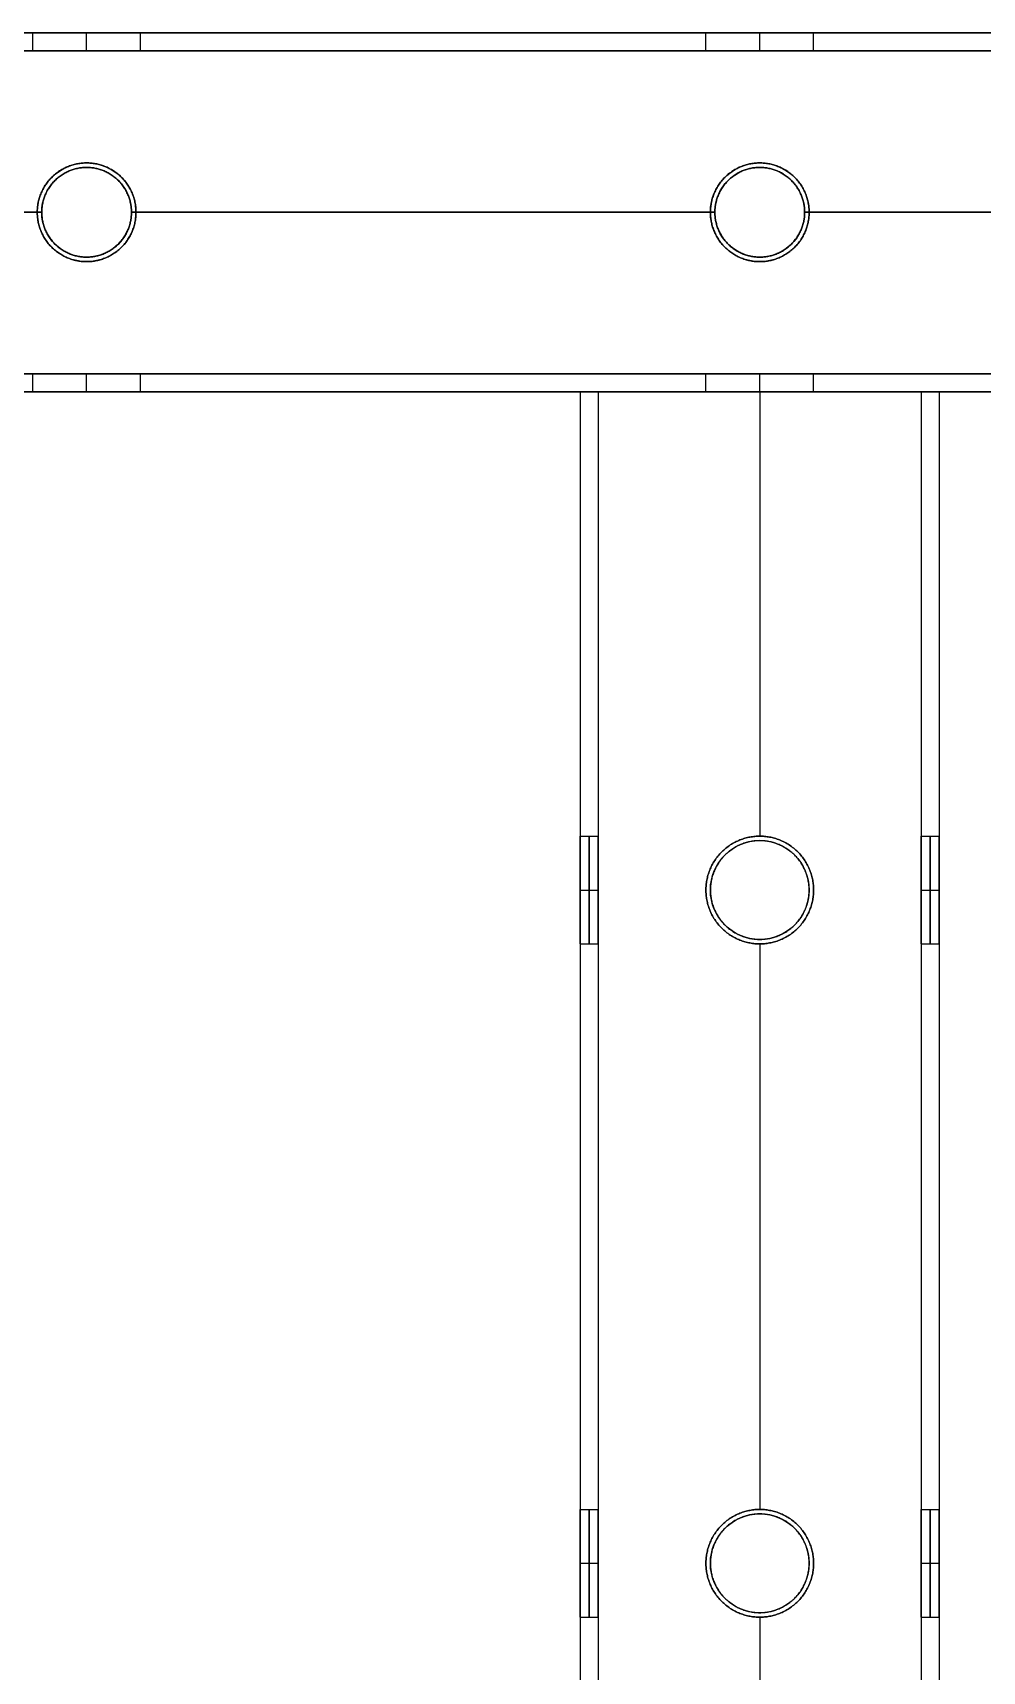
# Model space of a CAD drawing. Header units: millimetres. Extents: x -6529 to 809, y -8611 to 207.
# Drawn here: x -5416.6 to -5310.8, y -3954.4 to -3771.9 of the extents above; entities that cross this region are included whole.
import ezdxf

# ---------------------------------------------------------------- set-up
doc = ezdxf.new("R2010")
doc.units = ezdxf.units.MM
doc.header["$MEASUREMENT"] = 0
for name, color, linetype, true_color in [('gaten$11mm', 7, 'Continuous', 0xff6a35), ('platen', 7, 'Continuous', 0x007f00), ('staal', 5, 'Continuous', 0x0000ff)]:
    doc.layers.add(name, color=color, linetype=linetype, true_color=true_color)

# ---------------------------------------------------------------- blocks, each defined once
blk = doc.blocks.new('plaat base')
at = {"layer": 'platen'}
for p, q in [((695.5, -1232.5), (695.5, -1232.5, 18)), ((770.5, -1232.5), (770.5, -1232.5, 18)), ((690, -1238), (690, -1238, 18)), ((701, -1238), (701, -1238, 18)), ((765, -1238), (765, -1238, 18)), ((776, -1238), (776, -1238, 18)), ((695.5, -1243.5), (695.5, -1243.5, 18)), ((770.5, -1243.5), (770.5, -1243.5, 18))]:
    blk.add_line(p, q, dxfattribs=at)
for points in [[(695.5, -1243.5), (690, -1243.5), (690, -1238), (690, -1232.5), (695.5, -1232.5), (701, -1232.5), (701, -1238), (701, -1243.5), (695.5, -1243.5)], [(695.5, -1243.5, 18), (690, -1243.5, 18), (690, -1238, 18), (690, -1232.5, 18), (695.5, -1232.5, 18), (701, -1232.5, 18), (701, -1238, 18), (701, -1243.5, 18), (695.5, -1243.5, 18)], [(770.5, -1243.5), (765, -1243.5), (765, -1238), (765, -1232.5), (770.5, -1232.5), (776, -1232.5), (776, -1238), (776, -1243.5), (770.5, -1243.5)], [(770.5, -1243.5, 18), (765, -1243.5, 18), (765, -1238, 18), (765, -1232.5, 18), (770.5, -1232.5, 18), (776, -1232.5, 18), (776, -1238, 18), (776, -1243.5, 18), (770.5, -1243.5, 18)]]:
    blk.add_rational_spline(points, [1, 0.707106781187, 1, 0.707106781187, 1, 0.707106781187, 1, 0.707106781187, 1], degree=2, knots=[-31.415927, -31.415927, -31.415927, -23.561945, -23.561945, -15.707963, -15.707963, -7.853982, -7.853982, 0, 0, 0], dxfattribs=at)
for points in [[(658, -1258), (808, -1258), (958, -1258)], [(658, -1258, 18), (808, -1258, 18), (958, -1258, 18)], [(658, -1258, 9), (808, -1258, 9), (958, -1258, 9)]]:
    blk.add_open_spline(points, degree=2, dxfattribs=at)
blk = doc.blocks.new('top plaat')
at = {"layer": 'platen'}
for p, q in [((695.5, -1100), (695.5, -1100, 18)), ((690, -1105.5), (690, -1105.5, 18)), ((701, -1105.5), (701, -1105.5, 18)), ((695.5, -1111), (695.5, -1111, 18)), ((695.5, -1175), (695.5, -1175, 18)), ((690, -1180.5), (690, -1180.5, 18)), ((701, -1180.5), (701, -1180.5, 18)), ((695.5, -1186), (695.5, -1186, 18)), ((695.5, -1250.5), (695.5, -1250.5, 18)), ((770.5, -1250.5), (770.5, -1250.5, 18)), ((690, -1256), (690, -1256, 18)), ((701, -1256), (701, -1256, 18)), ((765, -1256), (765, -1256, 18)), ((776, -1256), (776, -1256, 18)), ((695.5, -1261.5), (695.5, -1261.5, 18)), ((770.5, -1261.5), (770.5, -1261.5, 18))]:
    blk.add_line(p, q, dxfattribs=at)
for centre in [(695.5, -1105.5, 9), (695.5, -1180.5, 9)]:
    blk.add_circle(centre, 5.5, dxfattribs=at)
for points, knots in [([(690, -1105.5), (690, -1100), (695.5, -1100), (701, -1100), (701, -1105.5), (701, -1111), (695.5, -1111), (690, -1111), (690, -1105.5)], [0, 0, 0, 9.424778, 9.424778, 18.849556, 18.849556, 28.274334, 28.274334, 37.699112, 37.699112, 37.699112]), ([(690, -1105.5, 18), (690, -1100, 18), (695.5, -1100, 18), (701, -1100, 18), (701, -1105.5, 18), (701, -1111, 18), (695.5, -1111, 18), (690, -1111, 18), (690, -1105.5, 18)], [0, 0, 0, 9.424778, 9.424778, 18.849556, 18.849556, 28.274334, 28.274334, 37.699112, 37.699112, 37.699112]), ([(690, -1180.5), (690, -1175), (695.5, -1175), (701, -1175), (701, -1180.5), (701, -1186), (695.5, -1186), (690, -1186), (690, -1180.5)], [-37.699112, -37.699112, -37.699112, -28.274334, -28.274334, -18.849556, -18.849556, -9.424778, -9.424778, 0, 0, 0]), ([(690, -1180.5, 18), (690, -1175, 18), (695.5, -1175, 18), (701, -1175, 18), (701, -1180.5, 18), (701, -1186, 18), (695.5, -1186, 18), (690, -1186, 18), (690, -1180.5, 18)], [-37.699112, -37.699112, -37.699112, -28.274334, -28.274334, -18.849556, -18.849556, -9.424778, -9.424778, 0, 0, 0]), ([(695.5, -1261.5), (690, -1261.5), (690, -1256), (690, -1250.5), (695.5, -1250.5), (701, -1250.5), (701, -1256), (701, -1261.5), (695.5, -1261.5)], [-31.415927, -31.415927, -31.415927, -23.561945, -23.561945, -15.707963, -15.707963, -7.853982, -7.853982, 0, 0, 0]), ([(695.5, -1261.5, 18), (690, -1261.5, 18), (690, -1256, 18), (690, -1250.5, 18), (695.5, -1250.5, 18), (701, -1250.5, 18), (701, -1256, 18), (701, -1261.5, 18), (695.5, -1261.5, 18)], [-31.415927, -31.415927, -31.415927, -23.561945, -23.561945, -15.707963, -15.707963, -7.853982, -7.853982, 0, 0, 0]), ([(695.5, -1261.5, 9), (701, -1261.5, 9), (701, -1256, 9), (701, -1250.5, 9), (695.5, -1250.5, 9), (690, -1250.5, 9), (690, -1256, 9), (690, -1261.5, 9), (695.5, -1261.5, 9)], [0, 0, 0, 7.853982, 7.853982, 15.707963, 15.707963, 23.561945, 23.561945, 31.415927, 31.415927, 31.415927]), ([(770.5, -1261.5), (765, -1261.5), (765, -1256), (765, -1250.5), (770.5, -1250.5), (776, -1250.5), (776, -1256), (776, -1261.5), (770.5, -1261.5)], [-31.415927, -31.415927, -31.415927, -23.561945, -23.561945, -15.707963, -15.707963, -7.853982, -7.853982, 0, 0, 0]), ([(770.5, -1261.5, 18), (765, -1261.5, 18), (765, -1256, 18), (765, -1250.5, 18), (770.5, -1250.5, 18), (776, -1250.5, 18), (776, -1256, 18), (776, -1261.5, 18), (770.5, -1261.5, 18)], [-31.415927, -31.415927, -31.415927, -23.561945, -23.561945, -15.707963, -15.707963, -7.853982, -7.853982, 0, 0, 0]), ([(770.5, -1261.5, 9), (776, -1261.5, 9), (776, -1256, 9), (776, -1250.5, 9), (770.5, -1250.5, 9), (765, -1250.5, 9), (765, -1256, 9), (765, -1261.5, 9), (770.5, -1261.5, 9)], [0, 0, 0, 7.853982, 7.853982, 15.707963, 15.707963, 23.561945, 23.561945, 31.415927, 31.415927, 31.415927])]:
    blk.add_rational_spline(points, [1, 0.707106781187, 1, 0.707106781187, 1, 0.707106781187, 1, 0.707106781187, 1], degree=2, knots=knots, dxfattribs=at)
for points in [[(40, -1276), (349, -1276), (658, -1276), (967, -1276), (1276, -1276)], [(40, -1276, 18), (349, -1276, 18), (658, -1276, 18), (967, -1276, 18), (1276, -1276, 18)], [(40, -1276, 9), (349, -1276, 9), (658, -1276, 9), (967, -1276, 9), (1276, -1276, 9)]]:
    blk.add_open_spline(points, degree=2, knots=[5973.638309, 5973.638309, 5973.638309, 6592.931454, 6592.931454, 7212.2246, 7212.2246, 7212.2246], dxfattribs=at)

msp = doc.modelspace()

# ---------------------------------------------------------------- linework, layer by layer
at = {"layer": 'gaten$11mm', "extrusion": (-2.22045e-16, 1, 0)}
for centre in [(5410.61, 20, -3771.89), (5335.61, 20, -3771.89)]:
    msp.add_circle(centre, 5.5, dxfattribs=at)
at = {"layer": 'gaten$11mm'}
for centre in [(-5410.61, -3791.89), (-5335.61, -3791.89), (-5335.61, -3867.39), (-5335.61, -3942.39)]:
    msp.add_circle(centre, 5.5, dxfattribs=at)
at = {"layer": 'staal'}
for p, q in [((-5416.61, -3773.89, 20), (-5416.61, -3771.89, 20)), ((-5410.61, -3773.89, 1302), (-5410.61, -3771.89, 1302)), ((-5410.61, -3773.89, 1290), (-5410.61, -3771.89, 1290)), ((-5410.61, -3773.89, 26), (-5410.61, -3771.89, 26)), ((-5410.61, -3773.89, 14), (-5410.61, -3771.89, 14)), ((-5404.61, -3773.89, 1296), (-5404.61, -3771.89, 1296)), ((-5404.61, -3773.89, 20), (-5404.61, -3771.89, 20)), ((-5341.61, -3773.89, 1296), (-5341.61, -3771.89, 1296)), ((-5341.61, -3773.89, 20), (-5341.61, -3771.89, 20)), ((-5335.61, -3773.89, 1302), (-5335.61, -3771.89, 1302)), ((-5335.61, -3773.89, 1290), (-5335.61, -3771.89, 1290)), ((-5335.61, -3773.89, 26), (-5335.61, -3771.89, 26)), ((-5335.61, -3773.89, 14), (-5335.61, -3771.89, 14)), ((-5329.61, -3773.89, 1296), (-5329.61, -3771.89, 1296)), ((-5329.61, -3773.89, 20), (-5329.61, -3771.89, 20)), ((-5410.61, -3786.89, 1314), (-5410.61, -3786.89, 1316)), ((-5410.61, -3786.89, 1276), (-5410.61, -3786.89, 1278)), ((-5410.61, -3786.89, 38), (-5410.61, -3786.89, 40)), ((-5410.61, -3786.89), (-5410.61, -3786.89, 2)), ((-5335.61, -3786.89, 1314), (-5335.61, -3786.89, 1316)), ((-5335.61, -3786.89, 1276), (-5335.61, -3786.89, 1278)), ((-5335.61, -3786.89, 38), (-5335.61, -3786.89, 40)), ((-5335.61, -3786.89), (-5335.61, -3786.89, 2)), ((-5415.61, -3791.89, 1314), (-5415.61, -3791.89, 1316)), ((-5415.61, -3791.89, 1276), (-5415.61, -3791.89, 1278)), ((-5415.61, -3791.89, 38), (-5415.61, -3791.89, 40)), ((-5415.61, -3791.89), (-5415.61, -3791.89, 2)), ((-5405.61, -3791.89, 1314), (-5405.61, -3791.89, 1316)), ((-5405.61, -3791.89, 1276), (-5405.61, -3791.89, 1278)), ((-5405.61, -3791.89, 38), (-5405.61, -3791.89, 40)), ((-5405.61, -3791.89), (-5405.61, -3791.89, 2)), ((-5340.61, -3791.89, 1314), (-5340.61, -3791.89, 1316)), ((-5340.61, -3791.89, 1276), (-5340.61, -3791.89, 1278)), ((-5340.61, -3791.89, 38), (-5340.61, -3791.89, 40)), ((-5340.61, -3791.89), (-5340.61, -3791.89, 2)), ((-5330.61, -3791.89, 1314), (-5330.61, -3791.89, 1316)), ((-5330.61, -3791.89, 1276), (-5330.61, -3791.89, 1278)), ((-5330.61, -3791.89, 38), (-5330.61, -3791.89, 40)), ((-5330.61, -3791.89), (-5330.61, -3791.89, 2)), ((-5410.61, -3796.89, 1276), (-5410.61, -3796.89, 1278)), ((-5410.61, -3796.89, 1314), (-5410.61, -3796.89, 1316)), ((-5410.61, -3796.89), (-5410.61, -3796.89, 2)), ((-5410.61, -3796.89, 38), (-5410.61, -3796.89, 40)), ((-5335.61, -3796.89, 1276), (-5335.61, -3796.89, 1278)), ((-5335.61, -3796.89, 1314), (-5335.61, -3796.89, 1316)), ((-5335.61, -3796.89), (-5335.61, -3796.89, 2)), ((-5335.61, -3796.89, 38), (-5335.61, -3796.89, 40)), ((-5416.61, -3811.89, 20), (-5416.61, -3809.89, 20)), ((-5410.61, -3811.89, 1302), (-5410.61, -3809.89, 1302)), ((-5410.61, -3811.89, 1290), (-5410.61, -3809.89, 1290)), ((-5410.61, -3811.89, 26), (-5410.61, -3809.89, 26)), ((-5410.61, -3811.89, 14), (-5410.61, -3809.89, 14)), ((-5404.61, -3811.89, 1296), (-5404.61, -3809.89, 1296)), ((-5404.61, -3811.89, 20), (-5404.61, -3809.89, 20)), ((-5341.61, -3811.89, 1296), (-5341.61, -3809.89, 1296)), ((-5341.61, -3811.89, 20), (-5341.61, -3809.89, 20)), ((-5335.61, -3811.89, 1302), (-5335.61, -3809.89, 1302)), ((-5335.61, -3811.89, 1290), (-5335.61, -3809.89, 1290)), ((-5335.61, -3811.89, 26), (-5335.61, -3809.89, 26)), ((-5335.61, -3811.89, 14), (-5335.61, -3809.89, 14)), ((-5329.61, -3811.89, 1296), (-5329.61, -3809.89, 1296)), ((-5329.61, -3811.89, 20), (-5329.61, -3809.89, 20)), ((-5355.61, -3811.89, 20), (-5353.61, -3811.89, 20)), ((-5335.61, -3811.89, 40), (-5335.61, -3811.89, 38)), ((-5335.61, -3811.89, 2), (-5335.61, -3811.89)), ((-5317.61, -3811.89, 20), (-5315.61, -3811.89, 20)), ((-5355.61, -3861.39, 20), (-5353.61, -3861.39, 20)), ((-5335.61, -3861.39, 2), (-5335.61, -3861.39)), ((-5335.61, -3861.39, 40), (-5335.61, -3861.39, 38)), ((-5317.61, -3861.39, 20), (-5315.61, -3861.39, 20)), ((-5355.61, -3867.39, 26), (-5353.61, -3867.39, 26)), ((-5355.61, -3867.39, 14), (-5353.61, -3867.39, 14)), ((-5341.61, -3867.39, 2), (-5341.61, -3867.39)), ((-5341.61, -3867.39, 40), (-5341.61, -3867.39, 38)), ((-5329.61, -3867.39, 2), (-5329.61, -3867.39)), ((-5329.61, -3867.39, 40), (-5329.61, -3867.39, 38)), ((-5317.61, -3867.39, 26), (-5315.61, -3867.39, 26)), ((-5317.61, -3867.39, 14), (-5315.61, -3867.39, 14)), ((-5355.61, -3873.39, 20), (-5353.61, -3873.39, 20)), ((-5335.61, -3873.39, 2), (-5335.61, -3873.39)), ((-5335.61, -3873.39, 40), (-5335.61, -3873.39, 38)), ((-5317.61, -3873.39, 20), (-5315.61, -3873.39, 20)), ((-5355.61, -3936.39, 20), (-5353.61, -3936.39, 20)), ((-5335.61, -3936.39, 2), (-5335.61, -3936.39)), ((-5335.61, -3936.39, 40), (-5335.61, -3936.39, 38)), ((-5317.61, -3936.39, 20), (-5315.61, -3936.39, 20)), ((-5355.61, -3942.39, 26), (-5353.61, -3942.39, 26)), ((-5355.61, -3942.39, 14), (-5353.61, -3942.39, 14)), ((-5341.61, -3942.39, 2), (-5341.61, -3942.39)), ((-5341.61, -3942.39, 40), (-5341.61, -3942.39, 38)), ((-5329.61, -3942.39, 2), (-5329.61, -3942.39)), ((-5329.61, -3942.39, 40), (-5329.61, -3942.39, 38)), ((-5317.61, -3942.39, 26), (-5315.61, -3942.39, 26)), ((-5317.61, -3942.39, 14), (-5315.61, -3942.39, 14)), ((-5355.61, -3948.39, 20), (-5353.61, -3948.39, 20)), ((-5335.61, -3948.39, 2), (-5335.61, -3948.39)), ((-5335.61, -3948.39, 40), (-5335.61, -3948.39, 38)), ((-5317.61, -3948.39, 20), (-5315.61, -3948.39, 20))]:
    msp.add_line(p, q, dxfattribs=at)
for points in [[(-4640.11, -5087.89), (-5956.11, -5087.89), (-5956.11, -3771.89), (-4640.11, -3771.89)], [(-4680.11, -5047.89), (-5916.11, -5047.89), (-5916.11, -3811.89), (-4680.11, -3811.89)]]:
    msp.add_lwpolyline(points, close=True, dxfattribs=at)
for centre in [(-5410.61, -3791.89, 1276), (-5410.61, -3791.89, 1315), (-5410.61, -3791.89, 1277), (-5410.61, -3791.89), (-5410.61, -3791.89, 39), (-5410.61, -3791.89, 1), (-5335.61, -3791.89, 1276), (-5335.61, -3791.89, 1315), (-5335.61, -3791.89, 1277), (-5335.61, -3791.89), (-5335.61, -3791.89, 39), (-5335.61, -3791.89, 1)]:
    msp.add_circle(centre, 5, dxfattribs=at)
for points in [[(-4640.11, -3771.89, 1276), (-5298.11, -3771.89, 1276), (-5956.11, -3771.89, 1276)], [(-4640.11, -3771.89, 1316), (-5298.11, -3771.89, 1316), (-5956.11, -3771.89, 1316)], [(-5956.11, -3771.89), (-5298.11, -3771.89), (-4640.11, -3771.89)], [(-5956.11, -3771.89, 40), (-5298.11, -3771.89, 40), (-4640.11, -3771.89, 40)], [(-5479.61, -3771.89, 20), (-5448.11, -3771.89, 20), (-5416.61, -3771.89, 20)], [(-5341.61, -3771.89, 1296), (-5373.11, -3771.89, 1296), (-5404.61, -3771.89, 1296)], [(-5404.61, -3771.89, 20), (-5373.11, -3771.89, 20), (-5341.61, -3771.89, 20)], [(-5266.61, -3771.89, 1296), (-5298.11, -3771.89, 1296), (-5329.61, -3771.89, 1296)], [(-5329.61, -3771.89, 20), (-5298.11, -3771.89, 20), (-5266.61, -3771.89, 20)], [(-4642.11, -3773.89, 1314), (-5298.11, -3773.89, 1314), (-5954.11, -3773.89, 1314)], [(-4642.11, -3773.89, 1278), (-5298.11, -3773.89, 1278), (-5954.11, -3773.89, 1278)], [(-5954.11, -3773.89, 38), (-5298.11, -3773.89, 38), (-4642.11, -3773.89, 38)], [(-5954.11, -3773.89, 2), (-5298.11, -3773.89, 2), (-4642.11, -3773.89, 2)], [(-5479.61, -3773.89, 20), (-5448.11, -3773.89, 20), (-5416.61, -3773.89, 20)], [(-5341.61, -3773.89, 1296), (-5373.11, -3773.89, 1296), (-5404.61, -3773.89, 1296)], [(-5404.61, -3773.89, 20), (-5373.11, -3773.89, 20), (-5341.61, -3773.89, 20)], [(-5266.61, -3773.89, 1296), (-5298.11, -3773.89, 1296), (-5329.61, -3773.89, 1296)], [(-5329.61, -3773.89, 20), (-5298.11, -3773.89, 20), (-5266.61, -3773.89, 20)], [(-5415.61, -3791.89, 1316), (-5448.11, -3791.89, 1316), (-5480.61, -3791.89, 1316)], [(-5415.61, -3791.89, 1314), (-5448.11, -3791.89, 1314), (-5480.61, -3791.89, 1314)], [(-5415.61, -3791.89, 1278), (-5448.11, -3791.89, 1278), (-5480.61, -3791.89, 1278)], [(-5415.61, -3791.89, 1276), (-5448.11, -3791.89, 1276), (-5480.61, -3791.89, 1276)], [(-5480.61, -3791.89, 40), (-5448.11, -3791.89, 40), (-5415.61, -3791.89, 40)], [(-5480.61, -3791.89, 38), (-5448.11, -3791.89, 38), (-5415.61, -3791.89, 38)], [(-5480.61, -3791.89, 2), (-5448.11, -3791.89, 2), (-5415.61, -3791.89, 2)], [(-5480.61, -3791.89), (-5448.11, -3791.89), (-5415.61, -3791.89)], [(-5340.61, -3791.89, 1316), (-5373.11, -3791.89, 1316), (-5405.61, -3791.89, 1316)], [(-5340.61, -3791.89, 1314), (-5373.11, -3791.89, 1314), (-5405.61, -3791.89, 1314)], [(-5340.61, -3791.89, 1278), (-5373.11, -3791.89, 1278), (-5405.61, -3791.89, 1278)], [(-5340.61, -3791.89, 1276), (-5373.11, -3791.89, 1276), (-5405.61, -3791.89, 1276)], [(-5405.61, -3791.89, 40), (-5373.11, -3791.89, 40), (-5340.61, -3791.89, 40)], [(-5405.61, -3791.89, 38), (-5373.11, -3791.89, 38), (-5340.61, -3791.89, 38)], [(-5405.61, -3791.89, 2), (-5373.11, -3791.89, 2), (-5340.61, -3791.89, 2)], [(-5405.61, -3791.89), (-5373.11, -3791.89), (-5340.61, -3791.89)], [(-5265.61, -3791.89, 1316), (-5298.11, -3791.89, 1316), (-5330.61, -3791.89, 1316)], [(-5265.61, -3791.89, 1314), (-5298.11, -3791.89, 1314), (-5330.61, -3791.89, 1314)], [(-5265.61, -3791.89, 1278), (-5298.11, -3791.89, 1278), (-5330.61, -3791.89, 1278)], [(-5265.61, -3791.89, 1276), (-5298.11, -3791.89, 1276), (-5330.61, -3791.89, 1276)], [(-5330.61, -3791.89, 40), (-5298.11, -3791.89, 40), (-5265.61, -3791.89, 40)], [(-5330.61, -3791.89, 38), (-5298.11, -3791.89, 38), (-5265.61, -3791.89, 38)], [(-5330.61, -3791.89, 2), (-5298.11, -3791.89, 2), (-5265.61, -3791.89, 2)], [(-5330.61, -3791.89), (-5298.11, -3791.89), (-5265.61, -3791.89)], [(-4678.11, -3809.89, 1314), (-5298.11, -3809.89, 1314), (-5918.11, -3809.89, 1314)], [(-4678.11, -3809.89, 1278), (-5298.11, -3809.89, 1278), (-5918.11, -3809.89, 1278)], [(-5918.11, -3809.89, 38), (-5298.11, -3809.89, 38), (-4678.11, -3809.89, 38)], [(-5918.11, -3809.89, 2), (-5298.11, -3809.89, 2), (-4678.11, -3809.89, 2)], [(-5479.61, -3809.89, 20), (-5448.11, -3809.89, 20), (-5416.61, -3809.89, 20)], [(-5341.61, -3809.89, 1296), (-5373.11, -3809.89, 1296), (-5404.61, -3809.89, 1296)], [(-5404.61, -3809.89, 20), (-5373.11, -3809.89, 20), (-5341.61, -3809.89, 20)], [(-5266.61, -3809.89, 1296), (-5298.11, -3809.89, 1296), (-5329.61, -3809.89, 1296)], [(-5329.61, -3809.89, 20), (-5298.11, -3809.89, 20), (-5266.61, -3809.89, 20)], [(-4680.11, -3811.89, 1276), (-5298.11, -3811.89, 1276), (-5916.11, -3811.89, 1276)], [(-4680.11, -3811.89, 1316), (-5298.11, -3811.89, 1316), (-5916.11, -3811.89, 1316)], [(-5916.11, -3811.89), (-5298.11, -3811.89), (-4680.11, -3811.89)], [(-5916.11, -3811.89, 40), (-5298.11, -3811.89, 40), (-4680.11, -3811.89, 40)], [(-5479.61, -3811.89, 20), (-5448.11, -3811.89, 20), (-5416.61, -3811.89, 20)], [(-5341.61, -3811.89, 1296), (-5373.11, -3811.89, 1296), (-5404.61, -3811.89, 1296)], [(-5404.61, -3811.89, 20), (-5373.11, -3811.89, 20), (-5341.61, -3811.89, 20)], [(-5355.61, -3811.89), (-5335.61, -3811.89), (-5315.61, -3811.89)], [(-5355.61, -3811.89), (-5355.61, -4129.64), (-5355.61, -4447.39)], [(-5315.61, -3811.89, 40), (-5335.61, -3811.89, 40), (-5355.61, -3811.89, 40)], [(-5355.61, -3811.89, 40), (-5355.61, -4129.64, 40), (-5355.61, -4447.39, 40)], [(-5355.61, -3811.89, 40), (-5355.61, -3811.89, 20), (-5355.61, -3811.89)], [(-5355.61, -3811.89, 20), (-5355.61, -3836.64, 20), (-5355.61, -3861.39, 20)], [(-5317.61, -3811.89, 2), (-5335.61, -3811.89, 2), (-5353.61, -3811.89, 2)], [(-5353.61, -3811.89, 2), (-5353.61, -4129.64, 2), (-5353.61, -4447.39, 2)], [(-5353.61, -3811.89, 2), (-5353.61, -3811.89, 20), (-5353.61, -3811.89, 38)], [(-5353.61, -3811.89, 38), (-5353.61, -4129.64, 38), (-5353.61, -4447.39, 38)], [(-5353.61, -3811.89, 38), (-5335.61, -3811.89, 38), (-5317.61, -3811.89, 38)], [(-5353.61, -3811.89, 20), (-5353.61, -3836.64, 20), (-5353.61, -3861.39, 20)], [(-5335.61, -3811.89), (-5335.61, -3836.64), (-5335.61, -3861.39)], [(-5335.61, -3811.89, 40), (-5335.61, -3836.64, 40), (-5335.61, -3861.39, 40)], [(-5335.61, -3811.89, 2), (-5335.61, -3836.64, 2), (-5335.61, -3861.39, 2)], [(-5335.61, -3811.89, 38), (-5335.61, -3836.64, 38), (-5335.61, -3861.39, 38)], [(-5266.61, -3811.89, 1296), (-5298.11, -3811.89, 1296), (-5329.61, -3811.89, 1296)], [(-5329.61, -3811.89, 20), (-5298.11, -3811.89, 20), (-5266.61, -3811.89, 20)], [(-5317.61, -3811.89, 38), (-5317.61, -3811.89, 20), (-5317.61, -3811.89, 2)], [(-5317.61, -3811.89, 2), (-5317.61, -4129.64, 2), (-5317.61, -4447.39, 2)], [(-5317.61, -3811.89, 38), (-5317.61, -4129.64, 38), (-5317.61, -4447.39, 38)], [(-5317.61, -3811.89, 20), (-5317.61, -3836.64, 20), (-5317.61, -3861.39, 20)], [(-5315.61, -3811.89), (-5315.61, -4129.64), (-5315.61, -4447.39)], [(-5315.61, -3811.89), (-5315.61, -3811.89, 20), (-5315.61, -3811.89, 40)], [(-5315.61, -3811.89, 40), (-5315.61, -4129.64, 40), (-5315.61, -4447.39, 40)], [(-5315.61, -3811.89, 20), (-5315.61, -3836.64, 20), (-5315.61, -3861.39, 20)], [(-5355.61, -3873.39, 20), (-5355.61, -3904.89, 20), (-5355.61, -3936.39, 20)], [(-5353.61, -3873.39, 20), (-5353.61, -3904.89, 20), (-5353.61, -3936.39, 20)], [(-5335.61, -3873.39), (-5335.61, -3904.89), (-5335.61, -3936.39)], [(-5335.61, -3873.39, 40), (-5335.61, -3904.89, 40), (-5335.61, -3936.39, 40)], [(-5335.61, -3873.39, 2), (-5335.61, -3904.89, 2), (-5335.61, -3936.39, 2)], [(-5335.61, -3873.39, 38), (-5335.61, -3904.89, 38), (-5335.61, -3936.39, 38)], [(-5317.61, -3873.39, 20), (-5317.61, -3904.89, 20), (-5317.61, -3936.39, 20)], [(-5315.61, -3873.39, 20), (-5315.61, -3904.89, 20), (-5315.61, -3936.39, 20)], [(-5355.61, -3948.39, 20), (-5355.61, -3979.89, 20), (-5355.61, -4011.39, 20)], [(-5353.61, -3948.39, 20), (-5353.61, -3979.89, 20), (-5353.61, -4011.39, 20)], [(-5335.61, -3948.39), (-5335.61, -3979.89), (-5335.61, -4011.39)], [(-5335.61, -3948.39, 40), (-5335.61, -3979.89, 40), (-5335.61, -4011.39, 40)], [(-5335.61, -3948.39, 2), (-5335.61, -3979.89, 2), (-5335.61, -4011.39, 2)], [(-5335.61, -3948.39, 38), (-5335.61, -3979.89, 38), (-5335.61, -4011.39, 38)], [(-5317.61, -3948.39, 20), (-5317.61, -3979.89, 20), (-5317.61, -4011.39, 20)], [(-5315.61, -3948.39, 20), (-5315.61, -3979.89, 20), (-5315.61, -4011.39, 20)]]:
    msp.add_open_spline(points, degree=2, dxfattribs=at)
for points, weights, knots in [([(-5410.61, -3771.89, 1302), (-5416.61, -3771.89, 1302), (-5416.61, -3771.89, 1296), (-5416.61, -3771.89, 1290), (-5410.61, -3771.89, 1290), (-5404.61, -3771.89, 1290), (-5404.61, -3771.89, 1296), (-5404.61, -3771.89, 1302), (-5410.61, -3771.89, 1302)], [1, 0.707106781187, 1, 0.707106781187, 1, 0.707106781187, 1, 0.707106781187, 1], [-31.415927, -31.415927, -31.415927, -23.561945, -23.561945, -15.707963, -15.707963, -7.853982, -7.853982, 0, 0, 0]), ([(-5410.61, -3771.89, 26), (-5404.61, -3771.89, 26), (-5404.61, -3771.89, 20), (-5404.61, -3771.89, 14), (-5410.61, -3771.89, 14), (-5416.61, -3771.89, 14), (-5416.61, -3771.89, 20), (-5416.61, -3771.89, 26), (-5410.61, -3771.89, 26)], [1, 0.707106781187, 1, 0.707106781187, 1, 0.707106781187, 1, 0.707106781187, 1], [-31.415927, -31.415927, -31.415927, -23.561945, -23.561945, -15.707963, -15.707963, -7.853982, -7.853982, 0, 0, 0]), ([(-5335.61, -3771.89, 1302), (-5341.61, -3771.89, 1302), (-5341.61, -3771.89, 1296), (-5341.61, -3771.89, 1290), (-5335.61, -3771.89, 1290), (-5329.61, -3771.89, 1290), (-5329.61, -3771.89, 1296), (-5329.61, -3771.89, 1302), (-5335.61, -3771.89, 1302)], [1, 0.707106781187, 1, 0.707106781187, 1, 0.707106781187, 1, 0.707106781187, 1], [-31.415927, -31.415927, -31.415927, -23.561945, -23.561945, -15.707963, -15.707963, -7.853982, -7.853982, 0, 0, 0]), ([(-5335.61, -3771.89, 26), (-5329.61, -3771.89, 26), (-5329.61, -3771.89, 20), (-5329.61, -3771.89, 14), (-5335.61, -3771.89, 14), (-5341.61, -3771.89, 14), (-5341.61, -3771.89, 20), (-5341.61, -3771.89, 26), (-5335.61, -3771.89, 26)], [1, 0.707106781187, 1, 0.707106781187, 1, 0.707106781187, 1, 0.707106781187, 1], [-31.415927, -31.415927, -31.415927, -23.561945, -23.561945, -15.707963, -15.707963, -7.853982, -7.853982, 0, 0, 0]), ([(-5410.61, -3773.89, 1302), (-5404.61, -3773.89, 1302), (-5404.61, -3773.89, 1296), (-5404.61, -3773.89, 1290), (-5410.61, -3773.89, 1290), (-5416.61, -3773.89, 1290), (-5416.61, -3773.89, 1296), (-5416.61, -3773.89, 1302), (-5410.61, -3773.89, 1302)], [1, 0.707106781187, 1, 0.707106781187, 1, 0.707106781187, 1, 0.707106781187, 1], [0, 0, 0, 7.853982, 7.853982, 15.707963, 15.707963, 23.561945, 23.561945, 31.415927, 31.415927, 31.415927]), ([(-5410.61, -3773.89, 26), (-5416.61, -3773.89, 26), (-5416.61, -3773.89, 20), (-5416.61, -3773.89, 14), (-5410.61, -3773.89, 14), (-5404.61, -3773.89, 14), (-5404.61, -3773.89, 20), (-5404.61, -3773.89, 26), (-5410.61, -3773.89, 26)], [1, 0.707106781187, 1, 0.707106781187, 1, 0.707106781187, 1, 0.707106781187, 1], [0, 0, 0, 7.853982, 7.853982, 15.707963, 15.707963, 23.561945, 23.561945, 31.415927, 31.415927, 31.415927]), ([(-5335.61, -3773.89, 1302), (-5329.61, -3773.89, 1302), (-5329.61, -3773.89, 1296), (-5329.61, -3773.89, 1290), (-5335.61, -3773.89, 1290), (-5341.61, -3773.89, 1290), (-5341.61, -3773.89, 1296), (-5341.61, -3773.89, 1302), (-5335.61, -3773.89, 1302)], [1, 0.707106781187, 1, 0.707106781187, 1, 0.707106781187, 1, 0.707106781187, 1], [0, 0, 0, 7.853982, 7.853982, 15.707963, 15.707963, 23.561945, 23.561945, 31.415927, 31.415927, 31.415927]), ([(-5335.61, -3773.89, 26), (-5341.61, -3773.89, 26), (-5341.61, -3773.89, 20), (-5341.61, -3773.89, 14), (-5335.61, -3773.89, 14), (-5329.61, -3773.89, 14), (-5329.61, -3773.89, 20), (-5329.61, -3773.89, 26), (-5335.61, -3773.89, 26)], [1, 0.707106781187, 1, 0.707106781187, 1, 0.707106781187, 1, 0.707106781187, 1], [0, 0, 0, 7.853982, 7.853982, 15.707963, 15.707963, 23.561945, 23.561945, 31.415927, 31.415927, 31.415927]), ([(-5410.61, -3796.89, 1316), (-5415.61, -3796.89, 1316), (-5415.61, -3791.89, 1316), (-5415.61, -3786.89, 1316), (-5410.61, -3786.89, 1316), (-5405.61, -3786.89, 1316), (-5405.61, -3791.89, 1316), (-5405.61, -3796.89, 1316), (-5410.61, -3796.89, 1316)], [1, 0.707106781187, 1, 0.707106781187, 1, 0.707106781187, 1, 0.707106781187, 1], [-31.415927, -31.415927, -31.415927, -23.561945, -23.561945, -15.707963, -15.707963, -7.853982, -7.853982, 0, 0, 0]), ([(-5410.61, -3796.89, 1314), (-5405.61, -3796.89, 1314), (-5405.61, -3791.89, 1314), (-5405.61, -3786.89, 1314), (-5410.61, -3786.89, 1314), (-5415.61, -3786.89, 1314), (-5415.61, -3791.89, 1314), (-5415.61, -3796.89, 1314), (-5410.61, -3796.89, 1314)], [1, 0.707106781187, 1, 0.707106781187, 1, 0.707106781187, 1, 0.707106781187, 1], [0, 0, 0, 7.853982, 7.853982, 15.707963, 15.707963, 23.561945, 23.561945, 31.415927, 31.415927, 31.415927]), ([(-5410.61, -3796.89, 1278), (-5415.61, -3796.89, 1278), (-5415.61, -3791.89, 1278), (-5415.61, -3786.89, 1278), (-5410.61, -3786.89, 1278), (-5405.61, -3786.89, 1278), (-5405.61, -3791.89, 1278), (-5405.61, -3796.89, 1278), (-5410.61, -3796.89, 1278)], [1, 0.707106781187, 1, 0.707106781187, 1, 0.707106781187, 1, 0.707106781187, 1], [-31.415927, -31.415927, -31.415927, -23.561945, -23.561945, -15.707963, -15.707963, -7.853982, -7.853982, 0, 0, 0]), ([(-5410.61, -3796.89, 40), (-5405.61, -3796.89, 40), (-5405.61, -3791.89, 40), (-5405.61, -3786.89, 40), (-5410.61, -3786.89, 40), (-5415.61, -3786.89, 40), (-5415.61, -3791.89, 40), (-5415.61, -3796.89, 40), (-5410.61, -3796.89, 40)], [1, 0.707106781187, 1, 0.707106781187, 1, 0.707106781187, 1, 0.707106781187, 1], [-31.415927, -31.415927, -31.415927, -23.561945, -23.561945, -15.707963, -15.707963, -7.853982, -7.853982, 0, 0, 0]), ([(-5410.61, -3796.89, 38), (-5415.61, -3796.89, 38), (-5415.61, -3791.89, 38), (-5415.61, -3786.89, 38), (-5410.61, -3786.89, 38), (-5405.61, -3786.89, 38), (-5405.61, -3791.89, 38), (-5405.61, -3796.89, 38), (-5410.61, -3796.89, 38)], [1, 0.707106781187, 1, 0.707106781187, 1, 0.707106781187, 1, 0.707106781187, 1], [0, 0, 0, 7.853982, 7.853982, 15.707963, 15.707963, 23.561945, 23.561945, 31.415927, 31.415927, 31.415927]), ([(-5410.61, -3796.89, 2), (-5405.61, -3796.89, 2), (-5405.61, -3791.89, 2), (-5405.61, -3786.89, 2), (-5410.61, -3786.89, 2), (-5415.61, -3786.89, 2), (-5415.61, -3791.89, 2), (-5415.61, -3796.89, 2), (-5410.61, -3796.89, 2)], [1, 0.707106781187, 1, 0.707106781187, 1, 0.707106781187, 1, 0.707106781187, 1], [-31.415927, -31.415927, -31.415927, -23.561945, -23.561945, -15.707963, -15.707963, -7.853982, -7.853982, 0, 0, 0]), ([(-5335.61, -3796.89, 1316), (-5340.61, -3796.89, 1316), (-5340.61, -3791.89, 1316), (-5340.61, -3786.89, 1316), (-5335.61, -3786.89, 1316), (-5330.61, -3786.89, 1316), (-5330.61, -3791.89, 1316), (-5330.61, -3796.89, 1316), (-5335.61, -3796.89, 1316)], [1, 0.707106781187, 1, 0.707106781187, 1, 0.707106781187, 1, 0.707106781187, 1], [-31.415927, -31.415927, -31.415927, -23.561945, -23.561945, -15.707963, -15.707963, -7.853982, -7.853982, 0, 0, 0]), ([(-5335.61, -3796.89, 1314), (-5330.61, -3796.89, 1314), (-5330.61, -3791.89, 1314), (-5330.61, -3786.89, 1314), (-5335.61, -3786.89, 1314), (-5340.61, -3786.89, 1314), (-5340.61, -3791.89, 1314), (-5340.61, -3796.89, 1314), (-5335.61, -3796.89, 1314)], [1, 0.707106781187, 1, 0.707106781187, 1, 0.707106781187, 1, 0.707106781187, 1], [0, 0, 0, 7.853982, 7.853982, 15.707963, 15.707963, 23.561945, 23.561945, 31.415927, 31.415927, 31.415927]), ([(-5335.61, -3796.89, 1278), (-5340.61, -3796.89, 1278), (-5340.61, -3791.89, 1278), (-5340.61, -3786.89, 1278), (-5335.61, -3786.89, 1278), (-5330.61, -3786.89, 1278), (-5330.61, -3791.89, 1278), (-5330.61, -3796.89, 1278), (-5335.61, -3796.89, 1278)], [1, 0.707106781187, 1, 0.707106781187, 1, 0.707106781187, 1, 0.707106781187, 1], [-31.415927, -31.415927, -31.415927, -23.561945, -23.561945, -15.707963, -15.707963, -7.853982, -7.853982, 0, 0, 0]), ([(-5335.61, -3796.89, 40), (-5330.61, -3796.89, 40), (-5330.61, -3791.89, 40), (-5330.61, -3786.89, 40), (-5335.61, -3786.89, 40), (-5340.61, -3786.89, 40), (-5340.61, -3791.89, 40), (-5340.61, -3796.89, 40), (-5335.61, -3796.89, 40)], [1, 0.707106781187, 1, 0.707106781187, 1, 0.707106781187, 1, 0.707106781187, 1], [-31.415927, -31.415927, -31.415927, -23.561945, -23.561945, -15.707963, -15.707963, -7.853982, -7.853982, 0, 0, 0]), ([(-5335.61, -3796.89, 38), (-5340.61, -3796.89, 38), (-5340.61, -3791.89, 38), (-5340.61, -3786.89, 38), (-5335.61, -3786.89, 38), (-5330.61, -3786.89, 38), (-5330.61, -3791.89, 38), (-5330.61, -3796.89, 38), (-5335.61, -3796.89, 38)], [1, 0.707106781187, 1, 0.707106781187, 1, 0.707106781187, 1, 0.707106781187, 1], [0, 0, 0, 7.853982, 7.853982, 15.707963, 15.707963, 23.561945, 23.561945, 31.415927, 31.415927, 31.415927]), ([(-5335.61, -3796.89, 2), (-5330.61, -3796.89, 2), (-5330.61, -3791.89, 2), (-5330.61, -3786.89, 2), (-5335.61, -3786.89, 2), (-5340.61, -3786.89, 2), (-5340.61, -3791.89, 2), (-5340.61, -3796.89, 2), (-5335.61, -3796.89, 2)], [1, 0.707106781187, 1, 0.707106781187, 1, 0.707106781187, 1, 0.707106781187, 1], [-31.415927, -31.415927, -31.415927, -23.561945, -23.561945, -15.707963, -15.707963, -7.853982, -7.853982, 0, 0, 0]), ([(-5410.61, -3809.89, 1302), (-5416.61, -3809.89, 1302), (-5416.61, -3809.89, 1296), (-5416.61, -3809.89, 1290), (-5410.61, -3809.89, 1290), (-5404.61, -3809.89, 1290), (-5404.61, -3809.89, 1296), (-5404.61, -3809.89, 1302), (-5410.61, -3809.89, 1302)], [1, 0.707106781187, 1, 0.707106781187, 1, 0.707106781187, 1, 0.707106781187, 1], [-31.415927, -31.415927, -31.415927, -23.561945, -23.561945, -15.707963, -15.707963, -7.853982, -7.853982, 0, 0, 0]), ([(-5410.61, -3809.89, 26), (-5404.61, -3809.89, 26), (-5404.61, -3809.89, 20), (-5404.61, -3809.89, 14), (-5410.61, -3809.89, 14), (-5416.61, -3809.89, 14), (-5416.61, -3809.89, 20), (-5416.61, -3809.89, 26), (-5410.61, -3809.89, 26)], [1, 0.707106781187, 1, 0.707106781187, 1, 0.707106781187, 1, 0.707106781187, 1], [-31.415927, -31.415927, -31.415927, -23.561945, -23.561945, -15.707963, -15.707963, -7.853982, -7.853982, 0, 0, 0]), ([(-5335.61, -3809.89, 1302), (-5341.61, -3809.89, 1302), (-5341.61, -3809.89, 1296), (-5341.61, -3809.89, 1290), (-5335.61, -3809.89, 1290), (-5329.61, -3809.89, 1290), (-5329.61, -3809.89, 1296), (-5329.61, -3809.89, 1302), (-5335.61, -3809.89, 1302)], [1, 0.707106781187, 1, 0.707106781187, 1, 0.707106781187, 1, 0.707106781187, 1], [-31.415927, -31.415927, -31.415927, -23.561945, -23.561945, -15.707963, -15.707963, -7.853982, -7.853982, 0, 0, 0]), ([(-5335.61, -3809.89, 26), (-5329.61, -3809.89, 26), (-5329.61, -3809.89, 20), (-5329.61, -3809.89, 14), (-5335.61, -3809.89, 14), (-5341.61, -3809.89, 14), (-5341.61, -3809.89, 20), (-5341.61, -3809.89, 26), (-5335.61, -3809.89, 26)], [1, 0.707106781187, 1, 0.707106781187, 1, 0.707106781187, 1, 0.707106781187, 1], [-31.415927, -31.415927, -31.415927, -23.561945, -23.561945, -15.707963, -15.707963, -7.853982, -7.853982, 0, 0, 0]), ([(-5410.61, -3811.89, 1302), (-5404.61, -3811.89, 1302), (-5404.61, -3811.89, 1296), (-5404.61, -3811.89, 1290), (-5410.61, -3811.89, 1290), (-5416.61, -3811.89, 1290), (-5416.61, -3811.89, 1296), (-5416.61, -3811.89, 1302), (-5410.61, -3811.89, 1302)], [1, 0.707106781187, 1, 0.707106781187, 1, 0.707106781187, 1, 0.707106781187, 1], [0, 0, 0, 7.853982, 7.853982, 15.707963, 15.707963, 23.561945, 23.561945, 31.415927, 31.415927, 31.415927]), ([(-5410.61, -3811.89, 26), (-5416.61, -3811.89, 26), (-5416.61, -3811.89, 20), (-5416.61, -3811.89, 14), (-5410.61, -3811.89, 14), (-5404.61, -3811.89, 14), (-5404.61, -3811.89, 20), (-5404.61, -3811.89, 26), (-5410.61, -3811.89, 26)], [1, 0.707106781187, 1, 0.707106781187, 1, 0.707106781187, 1, 0.707106781187, 1], [0, 0, 0, 7.853982, 7.853982, 15.707963, 15.707963, 23.561945, 23.561945, 31.415927, 31.415927, 31.415927]), ([(-5335.61, -3811.89, 1302), (-5329.61, -3811.89, 1302), (-5329.61, -3811.89, 1296), (-5329.61, -3811.89, 1290), (-5335.61, -3811.89, 1290), (-5341.61, -3811.89, 1290), (-5341.61, -3811.89, 1296), (-5341.61, -3811.89, 1302), (-5335.61, -3811.89, 1302)], [1, 0.707106781187, 1, 0.707106781187, 1, 0.707106781187, 1, 0.707106781187, 1], [0, 0, 0, 7.853982, 7.853982, 15.707963, 15.707963, 23.561945, 23.561945, 31.415927, 31.415927, 31.415927]), ([(-5335.61, -3811.89, 26), (-5341.61, -3811.89, 26), (-5341.61, -3811.89, 20), (-5341.61, -3811.89, 14), (-5335.61, -3811.89, 14), (-5329.61, -3811.89, 14), (-5329.61, -3811.89, 20), (-5329.61, -3811.89, 26), (-5335.61, -3811.89, 26)], [1, 0.707106781187, 1, 0.707106781187, 1, 0.707106781187, 1, 0.707106781187, 1], [0, 0, 0, 7.853982, 7.853982, 15.707963, 15.707963, 23.561945, 23.561945, 31.415927, 31.415927, 31.415927]), ([(-5355.61, -3867.39, 26), (-5355.61, -3873.39, 26), (-5355.61, -3873.39, 20), (-5355.61, -3873.39, 14), (-5355.61, -3867.39, 14), (-5355.61, -3861.39, 14), (-5355.61, -3861.39, 20), (-5355.61, -3861.39, 26), (-5355.61, -3867.39, 26)], [1, 0.707106781187, 1, 0.707106781187, 1, 0.707106781187, 1, 0.707106781187, 1], [0, 0, 0, 7.853982, 7.853982, 15.707963, 15.707963, 23.561945, 23.561945, 31.415927, 31.415927, 31.415927]), ([(-5354.61, -3867.39, 26), (-5354.61, -3873.39, 26), (-5354.61, -3873.39, 20), (-5354.61, -3873.39, 14), (-5354.61, -3867.39, 14), (-5354.61, -3861.39, 14), (-5354.61, -3861.39, 20), (-5354.61, -3861.39, 26), (-5354.61, -3867.39, 26)], [1, 0.707106781187, 1, 0.707106781187, 1, 0.707106781187, 1, 0.707106781187, 1], [0, 0, 0, 7.853982, 7.853982, 15.707963, 15.707963, 23.561945, 23.561945, 31.415927, 31.415927, 31.415927]), ([(-5353.61, -3867.39, 26), (-5353.61, -3861.39, 26), (-5353.61, -3861.39, 20), (-5353.61, -3861.39, 14), (-5353.61, -3867.39, 14), (-5353.61, -3873.39, 14), (-5353.61, -3873.39, 20), (-5353.61, -3873.39, 26), (-5353.61, -3867.39, 26)], [1, 0.707106781187, 1, 0.707106781187, 1, 0.707106781187, 1, 0.707106781187, 1], [-31.415927, -31.415927, -31.415927, -23.561945, -23.561945, -15.707963, -15.707963, -7.853982, -7.853982, 0, 0, 0]), ([(-5329.61, -3867.39), (-5329.61, -3861.39), (-5335.61, -3861.39), (-5341.61, -3861.39), (-5341.61, -3867.39), (-5341.61, -3873.39), (-5335.61, -3873.39), (-5329.61, -3873.39), (-5329.61, -3867.39)], [1, 0.707106781187, 1, 0.707106781187, 1, 0.707106781187, 1, 0.707106781187, 1], [-31.415927, -31.415927, -31.415927, -23.561945, -23.561945, -15.707963, -15.707963, -7.853982, -7.853982, 0, 0, 0]), ([(-5329.61, -3867.39, 40), (-5329.61, -3873.39, 40), (-5335.61, -3873.39, 40), (-5341.61, -3873.39, 40), (-5341.61, -3867.39, 40), (-5341.61, -3861.39, 40), (-5335.61, -3861.39, 40), (-5329.61, -3861.39, 40), (-5329.61, -3867.39, 40)], [1, 0.707106781187, 1, 0.707106781187, 1, 0.707106781187, 1, 0.707106781187, 1], [0, 0, 0, 7.853982, 7.853982, 15.707963, 15.707963, 23.561945, 23.561945, 31.415927, 31.415927, 31.415927]), ([(-5329.61, -3867.39, 2), (-5329.61, -3873.39, 2), (-5335.61, -3873.39, 2), (-5341.61, -3873.39, 2), (-5341.61, -3867.39, 2), (-5341.61, -3861.39, 2), (-5335.61, -3861.39, 2), (-5329.61, -3861.39, 2), (-5329.61, -3867.39, 2)], [1, 0.707106781187, 1, 0.707106781187, 1, 0.707106781187, 1, 0.707106781187, 1], [0, 0, 0, 7.853982, 7.853982, 15.707963, 15.707963, 23.561945, 23.561945, 31.415927, 31.415927, 31.415927]), ([(-5329.61, -3867.39, 38), (-5329.61, -3861.39, 38), (-5335.61, -3861.39, 38), (-5341.61, -3861.39, 38), (-5341.61, -3867.39, 38), (-5341.61, -3873.39, 38), (-5335.61, -3873.39, 38), (-5329.61, -3873.39, 38), (-5329.61, -3867.39, 38)], [1, 0.707106781187, 1, 0.707106781187, 1, 0.707106781187, 1, 0.707106781187, 1], [-31.415927, -31.415927, -31.415927, -23.561945, -23.561945, -15.707963, -15.707963, -7.853982, -7.853982, 0, 0, 0]), ([(-5329.61, -3867.39, 1), (-5329.61, -3873.39, 1), (-5335.61, -3873.39, 1), (-5341.61, -3873.39, 1), (-5341.61, -3867.39, 1), (-5341.61, -3861.39, 1), (-5335.61, -3861.39, 1), (-5329.61, -3861.39, 1), (-5329.61, -3867.39, 1)], [1, 0.707106781187, 1, 0.707106781187, 1, 0.707106781187, 1, 0.707106781187, 1], [0, 0, 0, 7.853982, 7.853982, 15.707963, 15.707963, 23.561945, 23.561945, 31.415927, 31.415927, 31.415927]), ([(-5329.61, -3867.39, 39), (-5329.61, -3873.39, 39), (-5335.61, -3873.39, 39), (-5341.61, -3873.39, 39), (-5341.61, -3867.39, 39), (-5341.61, -3861.39, 39), (-5335.61, -3861.39, 39), (-5329.61, -3861.39, 39), (-5329.61, -3867.39, 39)], [1, 0.707106781187, 1, 0.707106781187, 1, 0.707106781187, 1, 0.707106781187, 1], [0, 0, 0, 7.853982, 7.853982, 15.707963, 15.707963, 23.561945, 23.561945, 31.415927, 31.415927, 31.415927]), ([(-5317.61, -3867.39, 26), (-5317.61, -3873.39, 26), (-5317.61, -3873.39, 20), (-5317.61, -3873.39, 14), (-5317.61, -3867.39, 14), (-5317.61, -3861.39, 14), (-5317.61, -3861.39, 20), (-5317.61, -3861.39, 26), (-5317.61, -3867.39, 26)], [0.999999860338, 0.707106851018, 1, 0.707106781187, 1, 0.707106781187, 1, 0.707106851018, 0.999999860338], [0, 0, 0, 7.853981, 7.853981, 15.707963, 15.707963, 23.561946, 23.561946, 31.415927, 31.415927, 31.415927]), ([(-5316.61, -3867.39, 26), (-5316.61, -3873.39, 26), (-5316.61, -3873.39, 20), (-5316.61, -3873.39, 14), (-5316.61, -3867.39, 14), (-5316.61, -3861.39, 14), (-5316.61, -3861.39, 20), (-5316.61, -3861.39, 26), (-5316.61, -3867.39, 26)], [1, 0.707106781187, 1, 0.707106781187, 1, 0.707106781187, 1, 0.707106781187, 1], [0, 0, 0, 7.853982, 7.853982, 15.707963, 15.707963, 23.561945, 23.561945, 31.415927, 31.415927, 31.415927]), ([(-5315.61, -3867.39, 26), (-5315.61, -3861.39, 26), (-5315.61, -3861.39, 20), (-5315.61, -3861.39, 14), (-5315.61, -3867.39, 14), (-5315.61, -3873.39, 14), (-5315.61, -3873.39, 20), (-5315.61, -3873.39, 26), (-5315.61, -3867.39, 26)], [1, 0.707106781187, 1, 0.707106781187, 1, 0.707106781187, 1, 0.707106781187, 1], [-31.415927, -31.415927, -31.415927, -23.561945, -23.561945, -15.707963, -15.707963, -7.853982, -7.853982, 0, 0, 0]), ([(-5355.61, -3942.39, 26), (-5355.61, -3948.39, 26), (-5355.61, -3948.39, 20), (-5355.61, -3948.39, 14), (-5355.61, -3942.39, 14), (-5355.61, -3936.39, 14), (-5355.61, -3936.39, 20), (-5355.61, -3936.39, 26), (-5355.61, -3942.39, 26)], [1, 0.707106781187, 1, 0.707106781187, 1, 0.707106781187, 1, 0.707106781187, 1], [0, 0, 0, 7.853982, 7.853982, 15.707963, 15.707963, 23.561945, 23.561945, 31.415927, 31.415927, 31.415927]), ([(-5354.61, -3942.39, 26), (-5354.61, -3948.39, 26), (-5354.61, -3948.39, 20), (-5354.61, -3948.39, 14), (-5354.61, -3942.39, 14), (-5354.61, -3936.39, 14), (-5354.61, -3936.39, 20), (-5354.61, -3936.39, 26), (-5354.61, -3942.39, 26)], [1, 0.707106781187, 1, 0.707106781187, 1, 0.707106781187, 1, 0.707106781187, 1], [0, 0, 0, 7.853982, 7.853982, 15.707963, 15.707963, 23.561945, 23.561945, 31.415927, 31.415927, 31.415927]), ([(-5353.61, -3942.39, 26), (-5353.61, -3936.39, 26), (-5353.61, -3936.39, 20), (-5353.61, -3936.39, 14), (-5353.61, -3942.39, 14), (-5353.61, -3948.39, 14), (-5353.61, -3948.39, 20), (-5353.61, -3948.39, 26), (-5353.61, -3942.39, 26)], [1, 0.707106781187, 1, 0.707106781187, 1, 0.707106781187, 1, 0.707106781187, 1], [-31.415927, -31.415927, -31.415927, -23.561945, -23.561945, -15.707963, -15.707963, -7.853982, -7.853982, 0, 0, 0]), ([(-5329.61, -3942.39), (-5329.61, -3936.39), (-5335.61, -3936.39), (-5341.61, -3936.39), (-5341.61, -3942.39), (-5341.61, -3948.39), (-5335.61, -3948.39), (-5329.61, -3948.39), (-5329.61, -3942.39)], [1, 0.707106781187, 1, 0.707106781187, 1, 0.707106781187, 1, 0.707106781187, 1], [-31.415927, -31.415927, -31.415927, -23.561945, -23.561945, -15.707963, -15.707963, -7.853982, -7.853982, 0, 0, 0]), ([(-5329.61, -3942.39, 40), (-5329.61, -3948.39, 40), (-5335.61, -3948.39, 40), (-5341.61, -3948.39, 40), (-5341.61, -3942.39, 40), (-5341.61, -3936.39, 40), (-5335.61, -3936.39, 40), (-5329.61, -3936.39, 40), (-5329.61, -3942.39, 40)], [1, 0.707106781187, 1, 0.707106781187, 1, 0.707106781187, 1, 0.707106781187, 1], [0, 0, 0, 7.853982, 7.853982, 15.707963, 15.707963, 23.561945, 23.561945, 31.415927, 31.415927, 31.415927]), ([(-5329.61, -3942.39, 2), (-5329.61, -3948.39, 2), (-5335.61, -3948.39, 2), (-5341.61, -3948.39, 2), (-5341.61, -3942.39, 2), (-5341.61, -3936.39, 2), (-5335.61, -3936.39, 2), (-5329.61, -3936.39, 2), (-5329.61, -3942.39, 2)], [1, 0.707106781187, 1, 0.707106781187, 1, 0.707106781187, 1, 0.707106781187, 1], [0, 0, 0, 7.853982, 7.853982, 15.707963, 15.707963, 23.561945, 23.561945, 31.415927, 31.415927, 31.415927]), ([(-5329.61, -3942.39, 38), (-5329.61, -3936.39, 38), (-5335.61, -3936.39, 38), (-5341.61, -3936.39, 38), (-5341.61, -3942.39, 38), (-5341.61, -3948.39, 38), (-5335.61, -3948.39, 38), (-5329.61, -3948.39, 38), (-5329.61, -3942.39, 38)], [1, 0.707106781187, 1, 0.707106781187, 1, 0.707106781187, 1, 0.707106781187, 1], [-31.415927, -31.415927, -31.415927, -23.561945, -23.561945, -15.707963, -15.707963, -7.853982, -7.853982, 0, 0, 0]), ([(-5329.61, -3942.39, 1), (-5329.61, -3948.39, 1), (-5335.61, -3948.39, 1), (-5341.61, -3948.39, 1), (-5341.61, -3942.39, 1), (-5341.61, -3936.39, 1), (-5335.61, -3936.39, 1), (-5329.61, -3936.39, 1), (-5329.61, -3942.39, 1)], [1, 0.707106781187, 1, 0.707106781187, 1, 0.707106781187, 1, 0.707106781187, 1], [0, 0, 0, 7.853982, 7.853982, 15.707963, 15.707963, 23.561945, 23.561945, 31.415927, 31.415927, 31.415927]), ([(-5329.61, -3942.39, 39), (-5329.61, -3948.39, 39), (-5335.61, -3948.39, 39), (-5341.61, -3948.39, 39), (-5341.61, -3942.39, 39), (-5341.61, -3936.39, 39), (-5335.61, -3936.39, 39), (-5329.61, -3936.39, 39), (-5329.61, -3942.39, 39)], [1, 0.707106781187, 1, 0.707106781187, 1, 0.707106781187, 1, 0.707106781187, 1], [0, 0, 0, 7.853982, 7.853982, 15.707963, 15.707963, 23.561945, 23.561945, 31.415927, 31.415927, 31.415927]), ([(-5317.61, -3942.39, 26), (-5317.61, -3948.39, 26), (-5317.61, -3948.39, 20), (-5317.61, -3948.39, 14), (-5317.61, -3942.39, 14), (-5317.61, -3936.39, 14), (-5317.61, -3936.39, 20), (-5317.61, -3936.39, 26), (-5317.61, -3942.39, 26)], [1, 0.707106781187, 1, 0.707106781187, 1, 0.707106781187, 1, 0.707106781187, 1], [0, 0, 0, 7.853982, 7.853982, 15.707963, 15.707963, 23.561945, 23.561945, 31.415927, 31.415927, 31.415927]), ([(-5316.61, -3942.39, 26), (-5316.61, -3948.39, 26), (-5316.61, -3948.39, 20), (-5316.61, -3948.39, 14), (-5316.61, -3942.39, 14), (-5316.61, -3936.39, 14), (-5316.61, -3936.39, 20), (-5316.61, -3936.39, 26), (-5316.61, -3942.39, 26)], [1, 0.707106781187, 1, 0.707106781187, 1, 0.707106781187, 1, 0.707106781187, 1], [0, 0, 0, 7.853982, 7.853982, 15.707963, 15.707963, 23.561945, 23.561945, 31.415927, 31.415927, 31.415927]), ([(-5315.61, -3942.39, 26), (-5315.61, -3936.39, 26), (-5315.61, -3936.39, 20), (-5315.61, -3936.39, 14), (-5315.61, -3942.39, 14), (-5315.61, -3948.39, 14), (-5315.61, -3948.39, 20), (-5315.61, -3948.39, 26), (-5315.61, -3942.39, 26)], [1, 0.707106781187, 1, 0.707106781187, 1, 0.707106781187, 1, 0.707106781187, 1], [-31.415927, -31.415927, -31.415927, -23.561945, -23.561945, -15.707963, -15.707963, -7.853982, -7.853982, 0, 0, 0])]:
    msp.add_rational_spline(points, weights, degree=2, knots=knots, dxfattribs=at)

# ---------------------------------------------------------------- block references
at = {"layer": 'platen', "rotation": 180}
for name, p in [('plaat base', (-4640.11, -5029.89, 40)), ('top plaat', (-4640.11, -5047.89, 1316))]:
    msp.add_blockref(name, p, dxfattribs=at)

doc.saveas('drawing.dxf')
